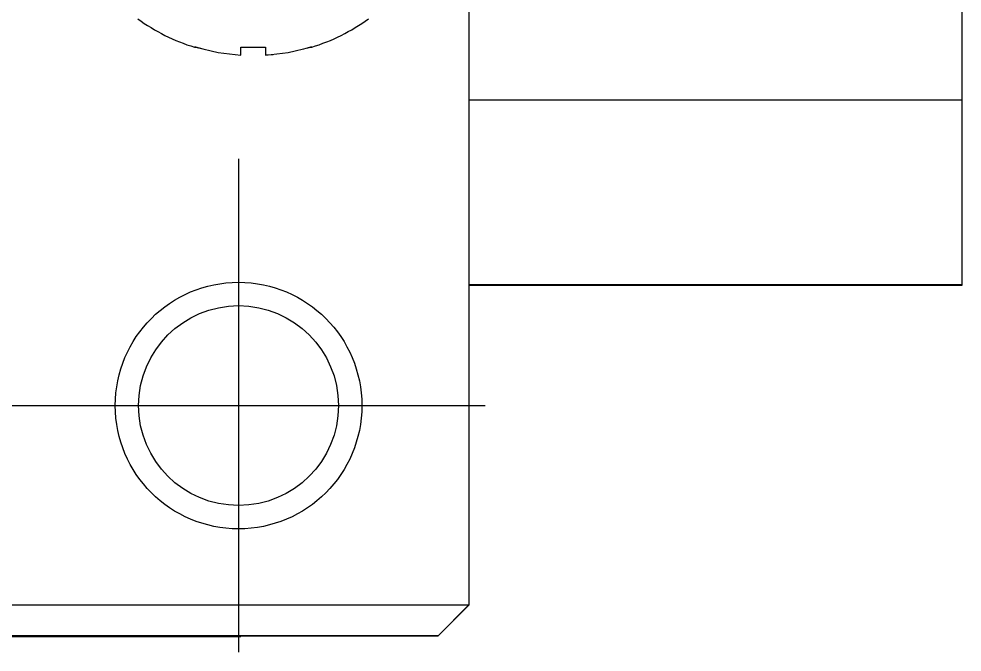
# Model space of a CAD drawing. Extents: x 0 to 634, y -8 to 556.
# Drawn here: x 608.23 to 623.53, y 250 to 260.28 of the extents above; entities that cross this region are included whole.
import ezdxf

# ---------------------------------------------------------------- set-up
doc = ezdxf.new("R2010")
doc.units = 0
doc.header["$LTSCALE"] = 0.5
doc.linetypes.add('CENTER', pattern=[50.8, 31.75, -6.35, 6.35, -6.35])
for name, color, linetype in [('MSM_CENTER', 1, 'CENTER'), ('MSM_CONTINUOUS', 7, 'CONTINUOUS'), ('MSM_NARROW', 5, 'CONTINUOUS')]:
    doc.layers.add(name, color=color, linetype=linetype)

msp = doc.modelspace()

# ---------------------------------------------------------------- linework, layer by layer
at = {"layer": 'MSM_CENTER'}
for p, q in [((611.79, 258.004), (611.79, 250.004)), ((607.79, 254.004), (615.79, 254.004))]:
    msp.add_line(p, q, dxfattribs=at)
at = {"layer": 'MSM_CONTINUOUS'}
for p, q in [((615.526, 273.777), (615.526, 250.768)), ((623.526, 255.959), (623.526, 261.783)), ((611.076, 259.817), (611.098, 259.817)), ((611.098, 259.817), (611.076, 259.817)), ((611.098, 259.817), (611.458, 259.73)), ((611.216, 259.784), (611.098, 259.817)), ((611.826, 259.818), (612.226, 259.818)), ((611.826, 259.686), (611.826, 259.818)), ((612.226, 259.818), (612.226, 259.686)), ((612.595, 259.73), (612.955, 259.817)), ((612.955, 259.817), (612.842, 259.785)), ((612.976, 259.817), (612.955, 259.817)), ((612.955, 259.817), (612.976, 259.817)), ((611.458, 259.73), (611.826, 259.686)), ((612.226, 259.686), (612.595, 259.73)), ((612.349, 259.696), (612.226, 259.686)), ((615.526, 258.964), (623.526, 258.964)), ((623.526, 255.964), (615.526, 255.964)), ((615.526, 255.963), (623.526, 255.963)), ((623.526, 255.961), (615.526, 255.961)), ((615.526, 255.959), (623.526, 255.959)), ((575.526, 250.769), (615.526, 250.769)), ((615.526, 250.769), (615.026, 250.269)), ((615.276, 250.518), (615.526, 250.768)), ((615.026, 250.268), (615.276, 250.518)), ((615.026, 250.269), (576.026, 250.269)), ((576.026, 250.268), (615.026, 250.268)), ((611.826, 250.268), (579.226, 250.268)), ((583.015, 250.259), (611.826, 250.259)), ((612.087, 250.268), (611.826, 250.259)), ((611.826, 250.259), (611.826, 250.268)), ((615.026, 250.268), (615.026, 250.269))]:
    msp.add_line(p, q, dxfattribs=at)
msp.add_circle((611.79, 254.004), 1.621, dxfattribs=at)
for start, end in [(234.2151, 252.73), (287.27, 305.7849)]:
    msp.add_arc((612.026, 262.873), 3.2, start, end, dxfattribs=at)
at = {"layer": 'MSM_NARROW'}
msp.add_circle((611.79, 254.004), 2, dxfattribs=at)

doc.saveas('drawing.dxf')
